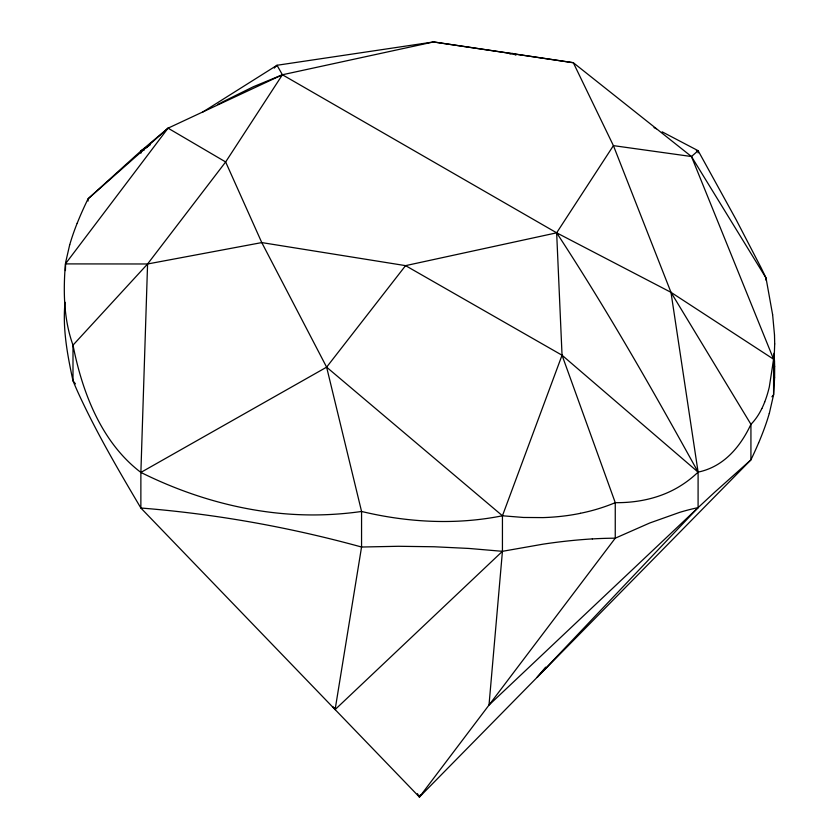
<?xml version="1.0" encoding="UTF-8"?>
<svg xmlns="http://www.w3.org/2000/svg" width="839" height="839" viewBox="0 0 839 839"><rect width="100%" height="100%" fill="white"/><g stroke="black" fill="none" stroke-linecap="round" stroke-linejoin="round"><path stroke-width="1.26" d="M65.411 270.578L65.652 262.355L69.689 244.82M88.074 201.045L88.074 198.812L124.571 165.713A126.018 0.755 -41.8 0 1 140.91 150.999L168.062 128.168L282.407 74.765L433.511 41.95L573.32 62.715L691.462 156.526L766.007 277.961L772.614 314.656M202.87 111.975L277.006 65.274L282.407 74.765L225.649 161.958L147.58 263.981L140.879 472.42L140.868 508.014L419.427 797.05L750.926 459.856A179.389 33.245 -56.2 0 0 758.582 442.95M140.91 153.233L140.91 150.999L150.202 144.885M766.007 280.184L766.007 277.961A367.797 14.326 59.1 0 0 761.046 267.651L736.107 219.629L698.132 150.695L691.462 156.526L613.414 145.629L670.98 292.329L698.1 472.116L698.09 507.658L489.011 705.064L502.435 551.317L502.446 515.775L562.046 355.222L556.656 232.823L613.414 145.629L573.32 62.715L433.511 41.95L277.006 65.274L274.29 68.085M698.132 152.929L698.132 150.695L662.149 131.838M774.701 343.948L774.397 352.002A284.568 72.081 63 0 1 773.6 359.228L773.589 394.77L769.3 413.512M774.701 343.917L774.502 335.034M774.607 377.466L774.659 366.486M774.607 377.498L773.589 394.77L771.911 396.784M332.663 706.501L335.118 709.574L361.557 547.028L361.567 511.465L326.623 367.157L261.778 242.586L225.649 161.958L168.062 128.168L65.411 263.897C63.219 291.07 63.617 319.25 73.003 345.154A367.314 172.572 -76.4 0 0 77.628 365.563C88.074 405.971 106.889 446.6 140.879 472.42C200.364 502.037 267.222 518.523 333.859 514.286A367.797 351.237 62.9 0 0 361.567 511.465C402.112 521.187 444.471 524.427 485.854 518.607A284.568 283.215 28.7 0 0 502.446 515.775L523.463 517.464L543.001 517.6A234.794 231.742 84.5 0 0 568.213 515.45A212.424 209.666 84.5 0 0 580.42 513.321M691.462 156.526L773.6 359.228L769.311 386.936A234.794 109.594 64.3 0 1 764.707 401.996M65.043 302.271C62.422 328.647 67.456 355.086 72.993 380.78A427.932 43.953 54.5 0 0 77.639 391.624C95.971 431.833 118.393 470.029 140.868 508.014C206.478 513.195 271.616 524.092 335.432 540.138A427.219 151.702 15.4 0 1 361.557 547.028L398.368 546.283L434.183 546.766L468.907 548.444L502.435 551.317L542.99 544.175A205.031 71.168 -10.1 0 1 592.355 538.9M417.434 793.663L419.427 797.05L420.517 794.669M419.427 797.05L615.249 538.187L649.701 523.012L679.674 512.356A119.61 28.138 -27 0 1 698.09 507.658A119.61 3.671 -43.8 0 1 714.912 492.011L750.926 459.856L750.936 424.314L670.98 292.329L556.656 232.823L282.407 74.765L253.388 86.721L220.909 102.767M140.879 472.42L326.623 367.157L405.562 265.638L556.656 232.823C607.426 310.378 653.308 390.995 698.1 472.116A126.154 88.378 69.1 0 0 714.429 466.264C731.283 457.381 743.008 441.241 750.936 424.314A191.932 89.584 64.3 0 0 761.822 408.551M545.633 667.173L537.222 677.23L698.09 507.658M580.41 513.29A191.932 189.446 84.5 0 0 615.27 502.676C637.871 502.918 660.954 498.041 680.282 485.97A126.154 113.265 74.9 0 0 698.09 472.116L562.046 355.222L405.562 265.638L261.778 242.586L147.58 263.981L73.003 345.154L72.993 380.78L75.447 383.853M502.435 551.317L335.118 709.574L333.681 707.382M168.062 128.168L88.074 198.812A191.691 39.328 -54.5 0 0 77.188 223.268M147.549 146.825L140.91 150.999A126.018 24.079 -25.7 0 0 144.077 150.212M217.941 104.351L219.923 103.291M509.923 54.105L512.419 53.339L515.901 55.164M65.411 263.897L147.58 263.981M696.339 150.642L698.132 150.695M654.021 127.58L656.339 128.797M670.98 292.329L773.6 359.228M326.623 367.157L502.446 515.775M562.046 355.222L615.26 502.645L615.249 538.187A179.389 62.264 -10.1 0 0 592.324 538.932M772.625 314.688L774.502 334.992M774.03 353.271L774.502 361.085M774.502 361.127L774.659 366.444M764.707 401.986A212.424 99.149 64.3 0 1 761.843 408.583M69.742 244.778A223.143 45.778 -54.5 0 1 77.146 223.3M769.216 413.617A205.031 37.996 -56.2 0 1 758.634 442.898"/></g></svg>
